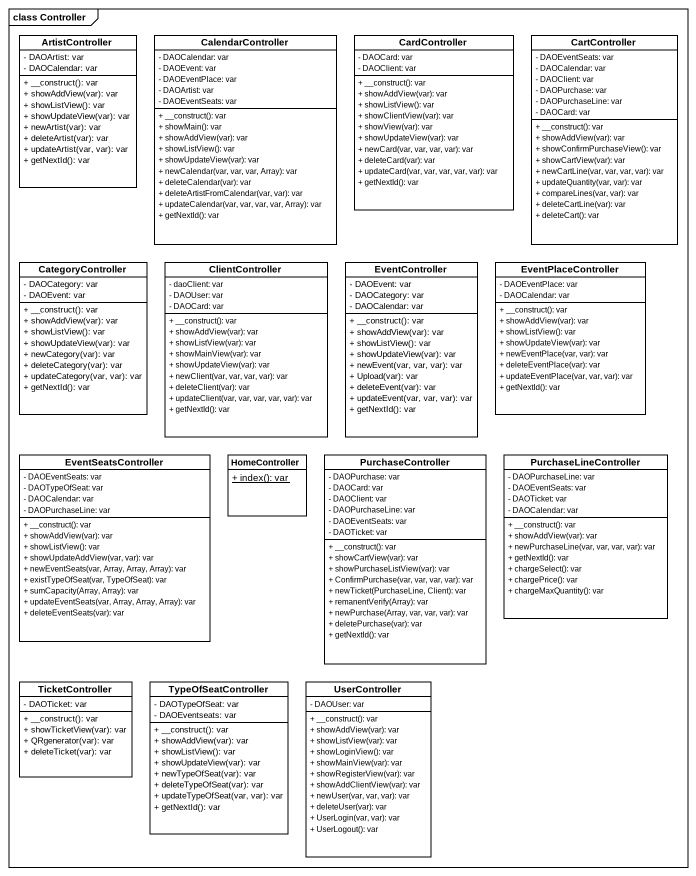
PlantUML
@startuml
mainframe class Controller
hide circle
hide empty members
skinparam classAttributeIconSize 0
class ArtistController {
  - DAOArtist: var
  - DAOCalendar: var
  + __construct(): var
  + showAddView(var): var
  + showListView(): var
  + showUpdateView(var): var
  + newArtist(var): var
  + deleteArtist(var): var
  + updateArtist(var, var): var
  + getNextId(): var
}
class CalendarController {
  - DAOCalendar: var
  - DAOEvent: var
  - DAOEventPlace: var
  - DAOArtist: var
  - DAOEventSeats: var
  + __construct(): var
  + showMain(): var
  + showAddView(var): var
  + showListView(): var
  + showUpdateView(var): var
  + newCalendar(var, var, var, Array): var
  + deleteCalendar(var): var
  + deleteArtistFromCalendar(var, var): var
  + updateCalendar(var, var, var, var, Array): var
  + getNextId(): var
}
class CardController {
  - DAOCard: var
  - DAOClient: var
  + __construct(): var
  + showAddView(var): var
  + showListView(): var
  + showClientView(var): var
  + showView(var): var
  + showUpdateView(var): var
  + newCard(var, var, var, var): var
  + deleteCard(var): var
  + updateCard(var, var, var, var, var): var
  + getNextId(): var
}
class CartController {
  - DAOEventSeats: var
  - DAOCalendar: var
  - DAOClient: var
  - DAOPurchase: var
  - DAOPurchaseLine: var
  - DAOCard: var
  + __construct(): var
  + showAddView(var): var
  + showConfirmPurchaseView(): var
  + showCartView(var): var
  + newCartLine(var, var, var, var): var
  + updateQuantity(var, var): var
  + compareLines(var, var): var
  + deleteCartLine(var): var
  + deleteCart(): var
}
class CategoryController {
  - DAOCategory: var
  - DAOEvent: var
  + __construct(): var
  + showAddView(var): var
  + showListView(): var
  + showUpdateView(var): var
  + newCategory(var): var
  + deleteCategory(var): var
  + updateCategory(var, var): var
  + getNextId(): var
}
class ClientController {
  - daoClient: var
  - DAOUser: var
  - DAOCard: var
  + __construct(): var
  + showAddView(var): var
  + showListView(var): var
  + showMainView(var): var
  + showUpdateView(var): var
  + newClient(var, var, var, var): var
  + deleteClient(var): var
  + updateClient(var, var, var, var, var): var
  + getNextId(): var
}
class EventController {
  - DAOEvent: var
  - DAOCategory: var
  - DAOCalendar: var
  + __construct(): var
  + showAddView(var): var
  + showListView(): var
  + showUpdateView(var): var
  + newEvent(var, var, var): var
  + Upload(var): var
  + deleteEvent(var): var
  + updateEvent(var, var, var): var
  + getNextId(): var
}
class EventPlaceController {
  - DAOEventPlace: var
  - DAOCalendar: var
  + __construct(): var
  + showAddView(var): var
  + showListView(): var
  + showUpdateView(var): var
  + newEventPlace(var, var): var
  + deleteEventPlace(var): var
  + updateEventPlace(var, var, var): var
  + getNextId(): var
}
class EventSeatsController {
  - DAOEventSeats: var
  - DAOTypeOfSeat: var
  - DAOCalendar: var
  - DAOPurchaseLine: var
  + __construct(): var
  + showAddView(var): var
  + showListView(): var
  + showUpdateAddView(var, var): var
  + newEventSeats(var, Array, Array, Array): var
  + existTypeOfSeat(var, TypeOfSeat): var
  + sumCapacity(Array, Array): var
  + updateEventSeats(var, Array, Array, Array): var
  + deleteEventSeats(var): var
}
class HomeController {
  {static} + index(): var
}
class PurchaseController {
  - DAOPurchase: var
  - DAOCard: var
  - DAOClient: var
  - DAOPurchaseLine: var
  - DAOEventSeats: var
  - DAOTicket: var
  + __construct(): var
  + showCartView(var): var
  + showPurchaseListView(var): var
  + ConfirmPurchase(var, var, var, var): var
  + newTicket(PurchaseLine, Client): var
  + remanentVerify(Array): var
  + newPurchase(Array, var, var, var): var
  + deletePurchase(var): var
  + getNextId(): var
}
class PurchaseLineController {
  - DAOPurchaseLine: var
  - DAOEventSeats: var
  - DAOTicket: var
  - DAOCalendar: var
  + __construct(): var
  + showAddView(var): var
  + newPurchaseLine(var, var, var, var): var
  + getNextId(): var
  + chargeSelect(): var
  + chargePrice(): var
  + chargeMaxQuantity(): var
}
class TicketController {
  - DAOTicket: var
  + __construct(): var
  + showTicketView(var): var
  + QRgenerator(var): var
  + deleteTicket(var): var
}
class TypeOfSeatController {
  - DAOTypeOfSeat: var
  - DAOEventseats: var
  + __construct(): var
  + showAddView(var): var
  + showListView(): var
  + showUpdateView(var): var
  + newTypeOfSeat(var): var
  + deleteTypeOfSeat(var): var
  + updateTypeOfSeat(var, var): var
  + getNextId(): var
}
class UserController {
  - DAOUser: var
  + __construct(): var
  + showAddView(var): var
  + showListView(var): var
  + showLoginView(): var
  + showMainView(var): var
  + showRegisterView(var): var
  + showAddClientView(var): var
  + newUser(var, var, var): var
  + deleteUser(var): var
  + UserLogin(var, var): var
  + UserLogout(): var
}
@enduml
